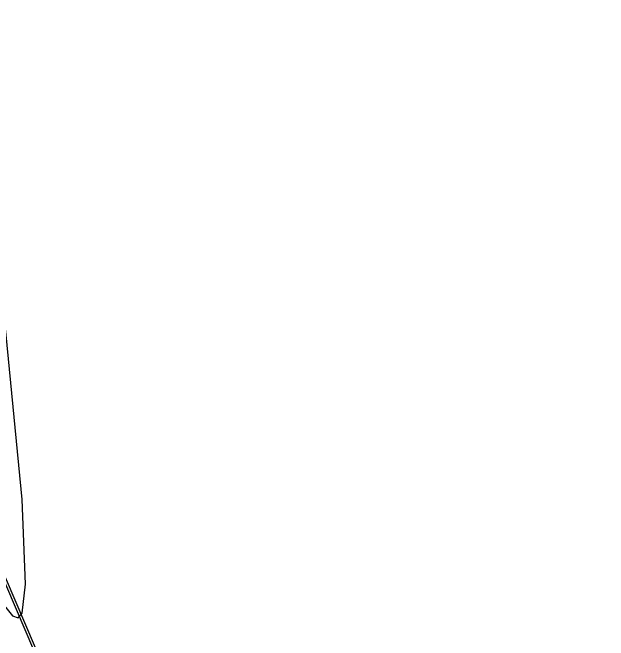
# Model space of a CAD drawing. Header units: metres. Extents: x 507606 to 508087, y 6966978 to 6967359.
# Drawn here: x 507938.583 to 507940.13, y 6967109.403 to 6967111.033 of the extents above; entities that cross this region are included whole.
import ezdxf

# ---------------------------------------------------------------- set-up
doc = ezdxf.new("R2010")
doc.units = ezdxf.units.M
doc.linetypes.add('ISO-DASHED2', pattern=[6, 4, -2])
for name, color, linetype in [('CON_EX. MAJ', 252, 'ISO-DASHED2'), ('DR_UNLINED', 142, 'EXIST_SWD'), ('mga2020DR_UNLINED', 252, 'Continuous')]:
    doc.layers.add(name, color=color, linetype=linetype)
doc.layers.add('D_UG_PIPES', color=142, linetype='EXIST_SWD', lineweight=0)
doc.styles.get("Standard").update_dxf_attribs({"font": 'ARIALN.TTF'})
doc.linetypes.add('EXIST_SWD', pattern='A,5,-2.5,5,-2,["SWD",Standard,S=2.5,R=0,X=0,Y=-1.25],-8,5,-2.5,5,-2.5', length=37.5)

# ---------------------------------------------------------------- blocks, each defined once
blk = doc.blocks.new('XE_SURVEY')
at = {"layer": 'D_UG_PIPES', "flags": 128}
blk.add_lwpolyline([(507949.5687, 6967090.9422), (507946.1837, 6967095.9942), (507942.8627, 6967101.7032), (507939.7147, 6967106.8702), (507937.8487, 6967111.2452), (507939.9717, 6967112.3042), (507942.9327, 6967107.5532), (507946.3747, 6967102.0502), (507949.7227, 6967096.8102), (507953.0027, 6967092.5852), (507956.2957, 6967090.5832), (507960.5437, 6967089.8652), (507964.5927, 6967089.9322)], dxfattribs=at)
at = {"layer": 'DR_UNLINED'}
blk.add_polyline3d([(507949.5687, 6967090.9422, 2.555), (507946.1837, 6967095.9942, 2.51), (507942.8627, 6967101.7032, 2.495), (507939.7147, 6967106.8702, 2.553), (507937.8487, 6967111.2452, 2.461), (507939.9717, 6967112.3042, 2.59), (507942.9327, 6967107.5532, 2.489), (507946.3747, 6967102.0502, 2.534), (507949.7227, 6967096.8102, 2.534), (507953.0027, 6967092.5852, 2.571), (507956.2957, 6967090.5832, 2.568), (507960.5437, 6967089.8652, 2.563), (507964.5927, 6967089.9322, 2.592)], dxfattribs=at)
at = {"layer": 'mga2020DR_UNLINED'}
blk.add_polyline3d([(507949.5313, 6967091.012, 2.555), (507946.1475, 6967096.0618, 2.51), (507942.8278, 6967101.7684, 2.495), (507939.6809, 6967106.9332, 2.553), (507937.8156, 6967111.3063, 2.461), (507939.9377, 6967112.3649, 2.59), (507942.8976, 6967107.616, 2.489), (507946.3383, 6967102.1153, 2.534), (507949.6851, 6967096.8776, 2.534), (507952.9638, 6967092.6544, 2.571), (507956.2555, 6967090.6533, 2.568), (507960.5018, 6967089.9358, 2.563), (507964.5491, 6967090.0028, 2.592)], dxfattribs=at)
blk = doc.blocks.new('XE_CONTOURS EXIST_1')
at = {"layer": 'CON_EX. MAJ', "color": 252, "linetype": 'ISO-DASHED2', "lineweight": -3, "ltscale": 10, "elevation": 2.5, "flags": 128}
blk.add_lwpolyline([(507937.7831, 6967111.1973), (507937.7867, 6967111.1881), (507937.8123, 6967111.1248), (507937.8892, 6967110.9382), (507938.0421, 6967110.5749), (507938.2686, 6967110.0587), (507938.4384, 6967109.7014), (507938.5378, 6967109.5228), (507938.5832, 6967109.4666), (507938.598, 6967109.4614), (507938.608, 6967109.4737), (507938.617, 6967109.5495), (507938.6077, 6967109.7688), (507938.5662, 6967110.1963), (507938.4963, 6967110.8153), (507938.4511, 6967111.2631), (507938.4368, 6967111.5095), (507938.4414, 6967111.609), (507938.4489, 6967111.6349), (507938.4666, 6967111.6578), (507938.5336, 6967111.7111), (507938.6938, 6967111.8038), (507938.964, 6967111.9358), (507939.2759, 6967112.0809), (507939.4072, 6967112.1606), (507939.1353, 6967112.1036), (507938.5525, 6967111.936), (507937.9698, 6967111.7574), (507937.6979, 6967111.6677), (507937.6524, 6967111.5629), (507937.6232, 6967111.4576), (507937.701, 6967111.3901), (507937.7781, 6967111.3297), (507937.7812, 6967111.264), (507937.7831, 6967111.1973)], close=True, dxfattribs=at)

msp = doc.modelspace()

# ---------------------------------------------------------------- block references
msp.add_blockref('XE_SURVEY', (0, 0))

# ---------------------------------------------------------------- next in the draw order: block references
msp.add_blockref('XE_CONTOURS EXIST_1', (0, 0))

doc.saveas('drawing.dxf')
